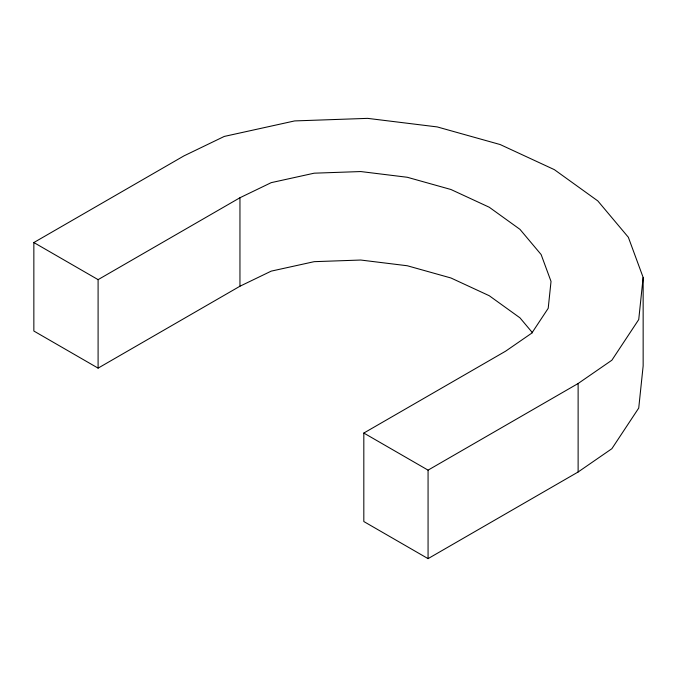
<?xml version="1.0" encoding="UTF-8"?>
<svg xmlns="http://www.w3.org/2000/svg" width="677" height="677" viewBox="0 0 677 677"><rect width="100%" height="100%" fill="white"/><g stroke="black" fill="none" stroke-linecap="round" stroke-linejoin="round"><path stroke-width="1.02" d="M643.15 277.443L638.733 319.569L611.873 360.215L578.124 383.512L428.067 470.143L363.82 433.052L363.82 521.535L428.067 558.635L578.124 471.996L611.873 448.699L638.733 408.053L643.15 365.927L643.15 277.443L628.341 237.255L597.808 200.917L554.345 169.639L500.176 144.548L437.224 126.921L367.628 118.365L294.656 120.921L224.265 136.432L183.907 155.913L33.85 242.544L33.85 331.028L98.097 368.127L239.954 286.227L271.223 271.13L314.187 261.669L360.748 260.036L407.292 265.756L450.941 277.985L489.234 295.714L519.953 317.826L532.52 332.788M33.85 242.544L98.097 279.643L239.954 197.743L271.223 182.646L314.187 173.185L360.748 171.552L407.292 177.272L450.941 189.501L489.234 207.23L519.953 229.342L541.126 254.544L551.027 281.412L548.209 308.297L531.817 333.101L505.668 351.151L363.82 433.052M578.124 383.512L578.124 471.996M428.067 470.143L428.067 558.635M239.954 197.743L239.954 286.227M98.097 279.643L98.097 368.127"/></g></svg>
